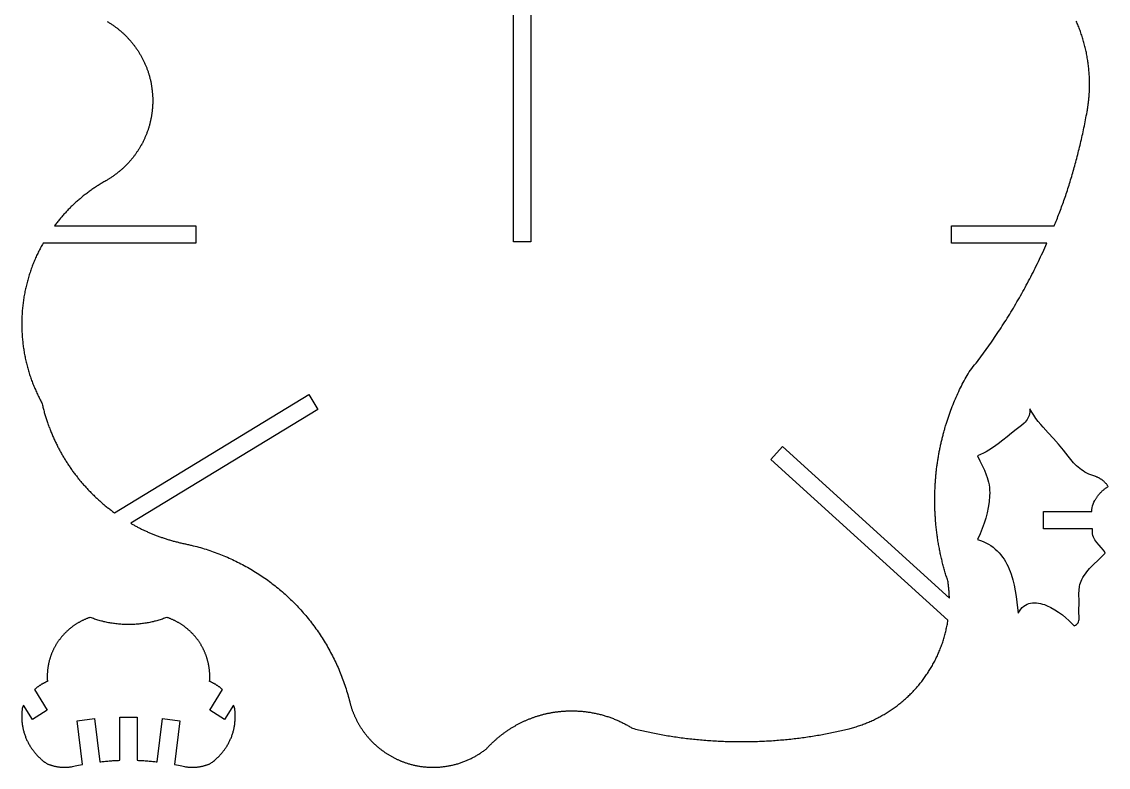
# Model space of a CAD drawing. Extents: x 205 to 567, y 321 to 897.
# Drawn here: x 205.3 to 396.4, y 321.4 to 452.6 of the extents above; entities that cross this region are included whole.
import ezdxf

# ---------------------------------------------------------------- set-up
doc = ezdxf.new("R2010")
doc.units = 0
doc.layers.add('Default_Layer', color=1, linetype='CONTINUOUS')

msp = doc.modelspace()

# ---------------------------------------------------------------- linework, layer by layer
at = {"layer": 'Default_Layer'}
for points in [[(294.84, 501.14), (294.84, 413.89), (291.77, 413.89), (291.77, 499.49)], [(220.33, 452.65), (220.45, 452.58), (220.57, 452.51), (220.68, 452.44), (220.8, 452.37), (220.91, 452.29), (221.03, 452.22), (221.14, 452.14), (221.25, 452.07), (221.36, 451.99), (221.47, 451.91), (221.58, 451.83), (221.69, 451.76), (221.8, 451.67), (221.91, 451.59), (222.02, 451.51), (222.12, 451.43), (222.23, 451.34), (222.33, 451.26), (222.44, 451.17), (222.54, 451.09), (222.64, 451), (222.75, 450.91), (222.85, 450.82), (222.95, 450.73), (223.05, 450.64), (223.15, 450.55), (223.25, 450.46), (223.34, 450.37), (223.44, 450.28), (223.54, 450.18), (223.63, 450.09), (223.73, 449.99), (223.82, 449.89), (223.91, 449.8), (224, 449.7), (224.09, 449.6), (224.19, 449.5), (224.27, 449.4), (224.36, 449.3), (224.45, 449.2), (224.54, 449.09), (224.62, 448.99), (224.71, 448.89), (224.79, 448.78), (224.88, 448.68), (224.96, 448.57), (225.04, 448.47), (225.12, 448.36), (225.2, 448.25), (225.28, 448.14), (225.36, 448.03), (225.44, 447.92), (225.51, 447.81), (225.59, 447.7), (225.66, 447.59), (225.74, 447.48), (225.81, 447.36), (225.88, 447.25), (225.95, 447.14), (226.02, 447.02), (226.09, 446.91), (226.16, 446.79), (226.23, 446.67), (226.29, 446.55), (226.36, 446.44), (226.42, 446.32), (226.49, 446.2), (226.55, 446.08), (226.61, 445.96), (226.67, 445.84), (226.73, 445.72), (226.79, 445.59), (226.85, 445.47), (226.9, 445.35), (226.96, 445.22), (227.01, 445.1), (227.06, 444.98), (227.12, 444.85), (227.17, 444.72), (227.22, 444.6), (227.27, 444.47), (227.32, 444.34), (227.36, 444.22), (227.41, 444.09), (227.45, 443.96), (227.5, 443.83), (227.54, 443.7), (227.58, 443.57), (227.62, 443.44), (227.66, 443.31), (227.7, 443.18), (227.74, 443.04), (227.77, 442.91), (227.81, 442.78), (227.84, 442.64), (227.88, 442.51), (227.91, 442.38), (227.94, 442.24), (227.97, 442.1), (228, 441.97), (228.03, 441.83), (228.05, 441.7), (228.08, 441.56), (228.1, 441.42), (228.12, 441.28), (228.14, 441.15), (228.17, 441.01), (228.18, 440.87), (228.2, 440.73), (228.22, 440.59), (228.23, 440.45), (228.25, 440.31), (228.26, 440.17), (228.27, 440.03), (228.29, 439.89), (228.3, 439.74), (228.3, 439.6), (228.31, 439.46), (228.32, 439.32), (228.32, 439.17), (228.33, 439.03), (228.33, 438.88), (228.33, 438.71), (228.33, 438.57), (228.33, 438.43), (228.32, 438.29), (228.32, 438.15), (228.31, 438.01), (228.31, 437.87), (228.3, 437.73), (228.29, 437.59), (228.28, 437.45), (228.27, 437.31), (228.26, 437.17), (228.24, 437.04), (228.23, 436.9), (228.21, 436.76), (228.2, 436.62), (228.18, 436.49), (228.16, 436.35), (228.14, 436.22), (228.12, 436.08), (228.09, 435.95), (228.07, 435.81), (228.05, 435.68), (228.02, 435.54), (227.99, 435.41), (227.96, 435.28), (227.93, 435.15), (227.9, 435.01), (227.87, 434.88), (227.84, 434.75), (227.81, 434.62), (227.77, 434.49), (227.74, 434.36), (227.7, 434.23), (227.66, 434.1), (227.62, 433.97), (227.58, 433.84), (227.54, 433.72), (227.5, 433.59), (227.46, 433.46), (227.41, 433.34), (227.37, 433.21), (227.32, 433.08), (227.27, 432.96), (227.23, 432.84), (227.18, 432.71), (227.13, 432.59), (227.08, 432.46), (227.02, 432.34), (226.97, 432.22), (226.92, 432.1), (226.86, 431.98), (226.81, 431.86), (226.75, 431.74), (226.69, 431.62), (226.63, 431.5), (226.57, 431.38), (226.51, 431.26), (226.45, 431.15), (226.39, 431.03), (226.32, 430.91), (226.26, 430.8), (226.19, 430.68), (226.13, 430.57), (226.06, 430.46), (225.99, 430.34), (225.92, 430.23), (225.85, 430.12), (225.78, 430.01), (225.71, 429.9), (225.64, 429.79), (225.56, 429.68), (225.49, 429.57), (225.41, 429.46), (225.34, 429.35), (225.26, 429.24), (225.18, 429.14), (225.1, 429.03), (225.03, 428.93), (224.94, 428.82), (224.86, 428.72), (224.78, 428.62), (224.7, 428.51), (224.61, 428.41), (224.53, 428.31), (224.44, 428.21), (224.36, 428.11), (224.27, 428.01), (224.18, 427.91), (224.1, 427.82), (224.01, 427.72), (223.92, 427.62), (223.82, 427.53), (223.73, 427.43), (223.64, 427.34), (223.55, 427.24), (223.45, 427.15), (223.36, 427.06), (223.26, 426.97), (223.17, 426.88), (223.07, 426.79), (222.97, 426.7), (222.87, 426.61), (222.77, 426.52), (222.67, 426.44), (222.57, 426.35), (222.47, 426.27), (222.37, 426.18), (222.27, 426.1), (222.16, 426.02), (222.06, 425.94), (221.95, 425.85), (221.85, 425.77), (221.74, 425.69), (221.63, 425.62), (221.53, 425.54), (221.42, 425.46), (221.31, 425.39), (221.2, 425.31), (221.09, 425.24), (220.98, 425.16), (220.87, 425.09), (220.75, 425.02), (220.64, 424.95), (220.53, 424.88), (220.41, 424.81), (220.3, 424.74), (220.18, 424.67), (220.07, 424.6), (219.9, 424.51), (219.73, 424.41), (219.56, 424.31), (219.4, 424.21), (219.23, 424.12), (219.07, 424.01), (218.91, 423.91), (218.75, 423.81), (218.58, 423.71), (218.42, 423.6), (218.26, 423.5), (218.11, 423.39), (217.95, 423.29), (217.79, 423.18), (217.64, 423.07), (217.48, 422.96), (217.33, 422.85), (217.17, 422.74), (217.02, 422.63), (216.87, 422.51), (216.72, 422.4), (216.57, 422.28), (216.42, 422.17), (216.27, 422.05), (216.12, 421.94), (215.98, 421.82), (215.83, 421.7), (215.68, 421.58), (215.54, 421.46), (215.4, 421.34), (215.26, 421.21), (215.11, 421.09), (214.97, 420.96), (214.83, 420.84), (214.69, 420.71), (214.56, 420.59), (214.42, 420.46), (214.28, 420.33), (214.15, 420.2), (214.01, 420.07), (213.88, 419.94), (213.75, 419.81), (213.61, 419.67), (213.48, 419.54), (213.35, 419.4), (213.22, 419.27), (213.09, 419.13), (212.97, 418.99), (212.84, 418.86), (212.71, 418.72), (212.59, 418.58), (212.46, 418.44), (212.34, 418.29), (212.22, 418.15), (212.09, 418.01), (211.97, 417.86), (211.85, 417.72), (211.73, 417.57), (211.61, 417.43), (211.5, 417.28), (211.38, 417.13), (211.26, 416.98), (211.15, 416.83), (211.03, 416.68), (235.89, 416.68), (235.89, 413.61), (209.03, 413.61), (208.92, 413.41), (208.81, 413.22), (208.71, 413.03), (208.6, 412.83), (208.5, 412.63), (208.4, 412.44), (208.29, 412.24), (208.19, 412.04), (208.1, 411.83), (208, 411.63), (207.91, 411.43), (207.81, 411.22), (207.72, 411.02), (207.63, 410.81), (207.54, 410.6), (207.45, 410.39), (207.37, 410.18), (207.28, 409.97), (207.2, 409.76), (207.12, 409.55), (207.04, 409.33), (206.96, 409.12), (206.89, 408.9), (206.81, 408.69), (206.74, 408.47), (206.67, 408.25), (206.6, 408.03), (206.53, 407.81), (206.47, 407.59), (206.4, 407.37), (206.34, 407.14), (206.28, 406.92), (206.22, 406.7), (206.16, 406.47), (206.11, 406.24), (206.05, 406.02), (206, 405.79), (205.95, 405.56), (205.9, 405.33), (205.85, 405.1), (205.81, 404.87), (205.76, 404.64), (205.72, 404.41), (205.68, 404.17), (205.65, 403.94), (205.61, 403.71), (205.58, 403.47), (205.54, 403.23), (205.51, 403), (205.48, 402.76), (205.46, 402.52), (205.43, 402.28), (205.41, 402.05), (205.39, 401.81), (205.37, 401.57), (205.35, 401.33), (205.34, 401.08), (205.33, 400.84), (205.31, 400.6), (205.31, 400.36), (205.3, 400.11), (205.29, 399.87), (205.29, 399.63), (205.29, 399.38), (205.29, 399.14), (205.29, 398.9), (205.3, 398.67), (205.3, 398.43), (205.31, 398.19), (205.32, 397.96), (205.34, 397.72), (205.35, 397.49), (205.37, 397.25), (205.38, 397.02), (205.4, 396.79), (205.43, 396.55), (205.45, 396.32), (205.47, 396.09), (205.5, 395.86), (205.53, 395.63), (205.56, 395.4), (205.59, 395.17), (205.63, 394.94), (205.66, 394.72), (205.7, 394.49), (205.74, 394.26), (205.78, 394.04), (205.82, 393.81), (205.87, 393.59), (205.91, 393.36), (205.96, 393.14), (206.01, 392.92), (206.06, 392.7), (206.11, 392.48), (206.17, 392.26), (206.23, 392.04), (206.28, 391.82), (206.34, 391.6), (206.4, 391.39), (206.47, 391.17), (206.53, 390.95), (206.6, 390.74), (206.66, 390.53), (206.73, 390.32), (206.8, 390.1), (206.88, 389.89), (206.95, 389.68), (207.02, 389.47), (207.1, 389.27), (207.18, 389.06), (207.26, 388.85), (207.34, 388.65), (207.42, 388.44), (207.51, 388.24), (207.59, 388.04), (207.68, 387.84), (207.77, 387.64), (207.86, 387.44), (207.95, 387.24), (208.04, 387.04), (208.14, 386.85), (208.23, 386.65), (208.33, 386.46), (208.43, 386.27), (208.53, 386.07), (208.63, 385.88), (208.73, 385.69), (208.84, 385.51), (208.88, 385.32), (208.92, 385.13), (208.97, 384.95), (209.01, 384.76), (209.06, 384.57), (209.11, 384.39), (209.16, 384.21), (209.21, 384.02), (209.26, 383.84), (209.31, 383.66), (209.37, 383.47), (209.42, 383.29), (209.48, 383.11), (209.53, 382.93), (209.59, 382.75), (209.65, 382.57), (209.71, 382.39), (209.77, 382.21), (209.83, 382.03), (209.89, 381.85), (209.95, 381.68), (210.02, 381.5), (210.08, 381.32), (210.15, 381.15), (210.21, 380.97), (210.28, 380.8), (210.35, 380.62), (210.42, 380.45), (210.49, 380.27), (210.56, 380.1), (210.63, 379.93), (210.71, 379.76), (210.78, 379.59), (210.85, 379.42), (210.93, 379.25), (211.01, 379.08), (211.08, 378.91), (211.16, 378.74), (211.24, 378.57), (211.32, 378.41), (211.4, 378.24), (211.49, 378.07), (211.57, 377.91), (211.65, 377.74), (211.74, 377.58), (211.82, 377.41), (211.91, 377.25), (212, 377.09), (212.09, 376.93), (212.18, 376.77), (212.27, 376.6), (212.36, 376.44), (212.45, 376.28), (212.54, 376.13), (212.63, 375.97), (212.73, 375.81), (212.82, 375.65), (212.92, 375.5), (213.02, 375.34), (213.11, 375.18), (213.21, 375.03), (213.31, 374.87), (213.41, 374.72), (213.51, 374.57), (213.62, 374.42), (213.72, 374.26), (213.82, 374.11), (213.93, 373.96), (214.03, 373.81), (214.14, 373.66), (214.24, 373.51), (214.35, 373.37), (214.46, 373.22), (214.57, 373.07), (214.68, 372.93), (214.79, 372.78), (214.9, 372.64), (215.01, 372.49), (215.13, 372.35), (215.24, 372.21), (215.36, 372.06), (215.47, 371.92), (215.59, 371.78), (215.7, 371.64), (215.82, 371.5), (215.94, 371.36), (216.06, 371.23), (216.18, 371.09), (216.3, 370.95), (216.42, 370.82), (216.55, 370.68), (216.67, 370.55), (216.79, 370.41), (216.92, 370.28), (217.04, 370.14), (217.17, 370.01), (217.3, 369.88), (217.42, 369.75), (217.55, 369.62), (217.68, 369.49), (217.81, 369.36), (217.94, 369.24), (218.07, 369.11), (218.2, 368.98), (218.34, 368.86), (218.47, 368.73), (218.6, 368.61), (218.74, 368.48), (218.87, 368.36), (219.01, 368.24), (219.15, 368.12), (219.29, 368), (219.42, 367.88), (219.56, 367.76), (219.7, 367.64), (219.84, 367.52), (219.98, 367.41), (220.13, 367.29), (220.27, 367.17), (220.41, 367.06), (220.55, 366.95), (220.7, 366.83), (220.84, 366.72), (220.99, 366.61), (221.14, 366.5), (221.28, 366.39), (221.43, 366.28), (221.58, 366.17), (255.77, 386.97), (257.36, 384.35), (224.45, 364.32), (224.58, 364.24), (224.71, 364.17), (224.84, 364.09), (224.98, 364.02), (225.11, 363.94), (225.25, 363.87), (225.38, 363.8), (225.52, 363.73), (225.65, 363.65), (225.79, 363.58), (225.93, 363.51), (226.07, 363.44), (226.2, 363.37), (226.34, 363.3), (226.48, 363.24), (226.62, 363.17), (226.77, 363.1), (226.91, 363.03), (227.05, 362.97), (227.19, 362.9), (227.34, 362.84), (227.48, 362.77), (227.63, 362.71), (227.77, 362.65), (227.92, 362.59), (228.07, 362.52), (228.22, 362.46), (228.36, 362.4), (228.51, 362.34), (228.66, 362.28), (228.81, 362.23), (228.96, 362.17), (229.12, 362.11), (229.27, 362.05), (229.42, 362), (229.57, 361.94), (229.73, 361.89), (229.88, 361.83), (230.04, 361.78), (230.19, 361.73), (230.35, 361.68), (230.51, 361.62), (230.67, 361.57), (230.82, 361.52), (230.98, 361.47), (231.14, 361.42), (231.3, 361.38), (231.47, 361.33), (231.63, 361.28), (231.79, 361.24), (231.95, 361.19), (232.12, 361.15), (232.28, 361.1), (232.44, 361.06), (232.61, 361.02), (232.78, 360.98), (232.94, 360.93), (233.11, 360.89), (233.28, 360.85), (233.44, 360.82), (233.61, 360.78), (233.78, 360.74), (233.95, 360.7), (234.12, 360.67), (234.29, 360.63), (234.46, 360.6), (234.62, 360.56), (234.79, 360.52), (234.95, 360.48), (235.12, 360.44), (235.28, 360.4), (235.45, 360.36), (235.78, 360.28), (236.1, 360.2), (236.43, 360.11), (236.75, 360.02), (237.08, 359.92), (237.4, 359.83), (237.72, 359.73), (238.04, 359.63), (238.36, 359.52), (238.68, 359.41), (238.99, 359.3), (239.31, 359.19), (239.62, 359.08), (239.93, 358.96), (240.24, 358.84), (240.55, 358.72), (240.86, 358.59), (241.16, 358.46), (241.47, 358.33), (241.77, 358.2), (242.07, 358.06), (242.37, 357.92), (242.67, 357.78), (242.97, 357.64), (243.26, 357.49), (243.56, 357.35), (243.85, 357.19), (244.14, 357.04), (244.43, 356.89), (244.72, 356.73), (245.01, 356.57), (245.29, 356.4), (245.58, 356.24), (245.86, 356.07), (246.14, 355.9), (246.42, 355.73), (246.69, 355.55), (246.97, 355.38), (247.24, 355.2), (247.51, 355.02), (247.78, 354.83), (248.05, 354.65), (248.32, 354.46), (248.58, 354.27), (248.85, 354.07), (249.11, 353.88), (249.37, 353.68), (249.62, 353.48), (249.88, 353.28), (250.13, 353.08), (250.39, 352.87), (250.64, 352.66), (250.89, 352.45), (251.13, 352.24), (251.38, 352.03), (251.62, 351.81), (251.86, 351.59), (252.1, 351.37), (252.34, 351.15), (252.57, 350.92), (252.81, 350.69), (253.04, 350.47), (253.27, 350.24), (253.49, 350), (253.72, 349.77), (253.94, 349.53), (254.16, 349.29), (254.38, 349.05), (254.6, 348.81), (254.81, 348.56), (255.03, 348.32), (255.24, 348.07), (255.45, 347.82), (255.65, 347.57), (255.86, 347.31), (256.06, 347.06), (256.26, 346.8), (256.46, 346.54), (256.65, 346.28), (256.85, 346.02), (257.04, 345.75), (257.23, 345.49), (257.41, 345.22), (257.6, 344.95), (257.78, 344.68), (257.96, 344.4), (258.14, 344.13), (258.31, 343.85), (258.49, 343.57), (258.66, 343.29), (258.83, 343.01), (258.99, 342.73), (259.16, 342.44), (259.32, 342.16), (259.48, 341.87), (259.63, 341.58), (259.79, 341.29), (259.94, 341), (260.09, 340.7), (260.24, 340.4), (260.38, 340.11), (260.52, 339.81), (260.66, 339.51), (260.8, 339.21), (260.93, 338.9), (261.06, 338.6), (261.19, 338.29), (261.32, 337.98), (261.44, 337.68), (261.56, 337.37), (261.68, 337.05), (261.8, 336.74), (261.91, 336.43), (262.02, 336.11), (262.13, 335.79), (262.24, 335.47), (262.34, 335.15), (262.44, 334.83), (262.54, 334.51), (262.63, 334.19), (262.72, 333.86), (262.81, 333.54), (262.9, 333.21), (262.98, 332.88), (263.01, 332.76), (263.05, 332.64), (263.08, 332.53), (263.11, 332.41), (263.14, 332.29), (263.18, 332.18), (263.21, 332.06), (263.25, 331.95), (263.29, 331.83), (263.32, 331.72), (263.36, 331.6), (263.4, 331.49), (263.44, 331.38), (263.48, 331.26), (263.53, 331.15), (263.57, 331.04), (263.61, 330.93), (263.66, 330.82), (263.7, 330.71), (263.75, 330.6), (263.8, 330.49), (263.84, 330.38), (263.89, 330.27), (263.94, 330.16), (263.99, 330.05), (264.04, 329.95), (264.09, 329.84), (264.15, 329.73), (264.2, 329.63), (264.25, 329.52), (264.31, 329.42), (264.37, 329.31), (264.42, 329.21), (264.48, 329.11), (264.54, 329), (264.6, 328.9), (264.66, 328.8), (264.72, 328.7), (264.78, 328.6), (264.84, 328.5), (264.9, 328.4), (264.96, 328.3), (265.03, 328.2), (265.09, 328.1), (265.16, 328.01), (265.22, 327.91), (265.29, 327.81), (265.36, 327.72), (265.43, 327.62), (265.5, 327.53), (265.57, 327.43), (265.64, 327.34), (265.71, 327.25), (265.78, 327.16), (265.85, 327.06), (265.93, 326.97), (266, 326.88), (266.07, 326.79), (266.15, 326.7), (266.23, 326.61), (266.3, 326.53), (266.38, 326.44), (266.46, 326.35), (266.54, 326.26), (266.62, 326.18), (266.7, 326.09), (266.78, 326.01), (266.86, 325.92), (266.94, 325.84), (267.02, 325.76), (267.11, 325.68), (267.19, 325.6), (267.27, 325.51), (267.36, 325.43), (267.44, 325.36), (267.53, 325.28), (267.62, 325.2), (267.71, 325.12), (267.79, 325.04), (267.88, 324.97), (267.97, 324.89), (268.06, 324.82), (268.15, 324.74), (268.24, 324.67), (268.34, 324.6), (268.43, 324.53), (268.52, 324.45), (268.61, 324.38), (268.71, 324.31), (268.8, 324.24), (268.9, 324.18), (268.99, 324.11), (269.09, 324.04), (269.19, 323.97), (269.29, 323.91), (269.38, 323.84), (269.48, 323.78), (269.58, 323.72), (269.68, 323.65), (269.78, 323.59), (269.88, 323.53), (269.98, 323.47), (270.08, 323.41), (270.19, 323.35), (270.29, 323.29), (270.39, 323.23), (270.5, 323.18), (270.6, 323.12), (270.71, 323.07), (270.81, 323.01), (270.92, 322.96), (271.02, 322.9), (271.13, 322.85), (271.24, 322.8), (271.35, 322.75), (271.45, 322.7), (271.56, 322.65), (271.67, 322.6), (271.78, 322.56), (271.89, 322.51), (272, 322.46), (272.11, 322.42), (272.23, 322.37), (272.34, 322.33), (272.45, 322.29), (272.56, 322.25), (272.68, 322.2), (272.79, 322.16), (272.93, 322.12), (273.07, 322.07), (273.21, 322.03), (273.35, 321.98), (273.49, 321.94), (273.63, 321.9), (273.77, 321.86), (273.92, 321.82), (274.07, 321.79), (274.21, 321.75), (274.36, 321.72), (274.51, 321.69), (274.66, 321.65), (274.81, 321.62), (274.96, 321.6), (275.12, 321.57), (275.27, 321.55), (275.42, 321.52), (275.58, 321.5), (275.74, 321.48), (275.89, 321.46), (276.05, 321.44), (276.21, 321.43), (276.37, 321.41), (276.53, 321.4), (276.69, 321.39), (276.85, 321.38), (277.01, 321.37), (277.17, 321.37), (277.33, 321.36), (277.5, 321.36), (277.66, 321.36), (277.83, 321.36), (277.99, 321.36), (278.16, 321.37), (278.33, 321.37), (278.49, 321.38), (278.66, 321.39), (278.82, 321.4), (278.99, 321.42), (279.15, 321.43), (279.32, 321.45), (279.48, 321.47), (279.64, 321.49), (279.8, 321.51), (279.97, 321.53), (280.13, 321.56), (280.29, 321.59), (280.45, 321.61), (280.61, 321.65), (280.76, 321.68), (280.92, 321.71), (281.08, 321.75), (281.24, 321.78), (281.39, 321.82), (281.55, 321.86), (281.7, 321.9), (281.85, 321.95), (282.01, 321.99), (282.16, 322.04), (282.31, 322.09), (282.46, 322.14), (282.61, 322.19), (282.76, 322.24), (282.91, 322.3), (283.06, 322.35), (283.21, 322.41), (283.35, 322.47), (283.5, 322.53), (283.64, 322.59), (283.79, 322.65), (283.93, 322.72), (284.07, 322.78), (284.22, 322.85), (284.36, 322.92), (284.5, 322.99), (284.64, 323.06), (284.77, 323.13), (284.91, 323.21), (285.05, 323.28), (285.18, 323.36), (285.32, 323.44), (285.45, 323.52), (285.58, 323.6), (285.72, 323.68), (285.85, 323.76), (285.98, 323.85), (286.11, 323.94), (286.23, 324.02), (286.36, 324.11), (286.49, 324.2), (286.61, 324.29), (286.73, 324.39), (286.86, 324.48), (286.98, 324.57), (287.1, 324.67), (287.19, 324.77), (287.27, 324.86), (287.36, 324.95), (287.45, 325.05), (287.54, 325.14), (287.63, 325.23), (287.72, 325.32), (287.81, 325.42), (287.9, 325.51), (288, 325.6), (288.09, 325.69), (288.18, 325.77), (288.28, 325.86), (288.37, 325.95), (288.47, 326.04), (288.56, 326.12), (288.66, 326.21), (288.75, 326.3), (288.85, 326.38), (288.95, 326.46), (289.05, 326.55), (289.15, 326.63), (289.25, 326.71), (289.35, 326.79), (289.45, 326.87), (289.55, 326.95), (289.65, 327.03), (289.75, 327.11), (289.85, 327.19), (289.96, 327.27), (290.06, 327.35), (290.16, 327.42), (290.27, 327.5), (290.37, 327.57), (290.48, 327.65), (290.58, 327.72), (290.69, 327.79), (290.8, 327.87), (290.9, 327.94), (291.01, 328.01), (291.12, 328.08), (291.23, 328.15), (291.34, 328.22), (291.45, 328.29), (291.56, 328.36), (291.67, 328.42), (291.78, 328.49), (291.89, 328.55), (292, 328.62), (292.12, 328.68), (292.23, 328.75), (292.34, 328.81), (292.46, 328.87), (292.57, 328.93), (292.69, 328.99), (292.8, 329.05), (292.92, 329.11), (293.03, 329.17), (293.15, 329.23), (293.27, 329.29), (293.38, 329.34), (293.5, 329.4), (293.62, 329.45), (293.74, 329.51), (293.86, 329.56), (293.97, 329.61), (294.09, 329.66), (294.21, 329.72), (294.33, 329.77), (294.46, 329.82), (294.58, 329.86), (294.7, 329.91), (294.82, 329.96), (294.94, 330.01), (295.07, 330.05), (295.19, 330.1), (295.31, 330.14), (295.44, 330.18), (295.56, 330.23), (295.69, 330.27), (295.81, 330.31), (295.94, 330.35), (296.06, 330.39), (296.19, 330.43), (296.31, 330.47), (296.44, 330.5), (296.57, 330.54), (296.69, 330.57), (296.82, 330.61), (296.95, 330.64), (297.08, 330.68), (297.21, 330.71), (297.34, 330.74), (297.47, 330.77), (297.6, 330.8), (297.73, 330.83), (297.86, 330.86), (297.99, 330.88), (298.12, 330.91), (298.25, 330.93), (298.38, 330.96), (298.51, 330.98), (298.64, 331.01), (298.78, 331.03), (298.91, 331.05), (299.04, 331.07), (299.17, 331.09), (299.31, 331.11), (299.44, 331.12), (299.58, 331.14), (299.71, 331.16), (299.85, 331.17), (299.98, 331.19), (300.11, 331.2), (300.25, 331.21), (300.39, 331.22), (300.52, 331.23), (300.66, 331.24), (300.79, 331.25), (300.93, 331.26), (301.07, 331.27), (301.21, 331.27), (301.34, 331.28), (301.48, 331.28), (301.62, 331.28), (301.76, 331.29), (301.89, 331.29), (302.03, 331.29), (302.22, 331.29), (302.4, 331.29), (302.59, 331.28), (302.77, 331.28), (302.96, 331.27), (303.14, 331.26), (303.32, 331.25), (303.5, 331.24), (303.69, 331.22), (303.87, 331.21), (304.05, 331.19), (304.23, 331.17), (304.41, 331.15), (304.59, 331.13), (304.77, 331.11), (304.94, 331.08), (305.12, 331.05), (305.3, 331.03), (305.48, 331), (305.65, 330.97), (305.83, 330.93), (306, 330.9), (306.18, 330.86), (306.35, 330.83), (306.53, 330.79), (306.7, 330.75), (306.87, 330.71), (307.04, 330.66), (307.21, 330.62), (307.38, 330.57), (307.55, 330.53), (307.72, 330.48), (307.89, 330.43), (308.06, 330.38), (308.22, 330.32), (308.39, 330.27), (308.55, 330.21), (308.72, 330.16), (308.88, 330.1), (309.05, 330.04), (309.21, 329.98), (309.37, 329.92), (309.53, 329.85), (309.69, 329.79), (309.85, 329.72), (310.01, 329.65), (310.17, 329.59), (310.32, 329.52), (310.48, 329.44), (310.63, 329.37), (310.79, 329.3), (310.94, 329.22), (311.09, 329.15), (311.25, 329.07), (311.4, 328.99), (311.55, 328.91), (311.7, 328.83), (311.84, 328.75), (311.99, 328.66), (312.14, 328.58), (312.28, 328.49), (312.43, 328.4), (312.57, 328.32), (312.71, 328.23), (312.98, 328.16), (313.26, 328.09), (313.53, 328.02), (313.8, 327.95), (314.08, 327.89), (314.36, 327.82), (314.64, 327.76), (314.91, 327.7), (315.2, 327.63), (315.48, 327.57), (315.76, 327.51), (316.04, 327.45), (316.33, 327.4), (316.61, 327.34), (316.9, 327.28), (317.19, 327.23), (317.48, 327.17), (317.77, 327.12), (318.06, 327.07), (318.35, 327.02), (318.64, 326.97), (318.94, 326.92), (319.23, 326.87), (319.53, 326.82), (319.82, 326.78), (320.12, 326.73), (320.42, 326.69), (320.72, 326.65), (321.02, 326.61), (321.32, 326.56), (321.62, 326.53), (321.92, 326.49), (322.23, 326.45), (322.53, 326.41), (322.83, 326.38), (323.14, 326.35), (323.45, 326.31), (323.75, 326.28), (324.06, 326.25), (324.37, 326.22), (324.68, 326.19), (324.99, 326.17), (325.3, 326.14), (325.61, 326.12), (325.92, 326.09), (326.23, 326.07), (326.54, 326.05), (326.86, 326.03), (327.17, 326.01), (327.48, 325.99), (327.8, 325.98), (328.11, 325.96), (328.43, 325.95), (328.74, 325.93), (329.06, 325.92), (329.38, 325.91), (329.69, 325.9), (330.01, 325.89), (330.33, 325.89), (330.65, 325.88), (330.97, 325.88), (331.28, 325.87), (331.6, 325.87), (331.92, 325.87), (332.24, 325.87), (332.55, 325.87), (332.87, 325.88), (333.18, 325.88), (333.49, 325.89), (333.8, 325.89), (334.12, 325.9), (334.43, 325.91), (334.74, 325.92), (335.05, 325.93), (335.36, 325.94), (335.67, 325.96), (335.98, 325.97), (336.29, 325.99), (336.6, 326), (336.91, 326.02), (337.21, 326.04), (337.52, 326.06), (337.83, 326.08), (338.13, 326.11), (338.44, 326.13), (338.74, 326.16), (339.05, 326.18), (339.35, 326.21), (339.66, 326.24), (339.96, 326.27), (340.26, 326.3), (340.56, 326.33), (340.86, 326.36), (341.16, 326.4), (341.46, 326.43), (341.76, 326.47), (342.05, 326.5), (342.35, 326.54), (342.65, 326.58), (342.94, 326.62), (343.24, 326.66), (343.53, 326.7), (343.82, 326.75), (344.11, 326.79), (344.4, 326.84), (344.69, 326.88), (344.98, 326.93), (345.27, 326.98), (345.56, 327.03), (345.84, 327.08), (346.13, 327.13), (346.41, 327.18), (346.7, 327.24), (346.98, 327.29), (347.26, 327.34), (347.54, 327.4), (347.82, 327.46), (348.1, 327.52), (348.37, 327.57), (348.65, 327.63), (348.93, 327.7), (349.2, 327.76), (349.47, 327.82), (349.74, 327.88), (350.01, 327.95), (350.28, 328.01), (350.55, 328.08), (350.82, 328.15), (351.03, 328.2), (351.24, 328.26), (351.45, 328.32), (351.66, 328.38), (351.87, 328.44), (352.08, 328.5), (352.29, 328.57), (352.49, 328.64), (352.7, 328.7), (352.91, 328.78), (353.11, 328.85), (353.31, 328.92), (353.52, 329), (353.72, 329.08), (353.92, 329.16), (354.12, 329.24), (354.31, 329.32), (354.51, 329.41), (354.71, 329.49), (354.9, 329.58), (355.1, 329.67), (355.29, 329.76), (355.49, 329.86), (355.68, 329.95), (355.87, 330.05), (356.06, 330.15), (356.24, 330.25), (356.43, 330.35), (356.62, 330.45), (356.8, 330.56), (356.99, 330.67), (357.17, 330.77), (357.35, 330.88), (357.53, 331), (357.71, 331.11), (357.89, 331.22), (358.07, 331.34), (358.25, 331.46), (358.42, 331.58), (358.59, 331.7), (358.77, 331.82), (358.94, 331.94), (359.11, 332.07), (359.28, 332.2), (359.45, 332.32), (359.61, 332.45), (359.78, 332.59), (359.94, 332.72), (360.1, 332.85), (360.27, 332.99), (360.43, 333.12), (360.59, 333.26), (360.74, 333.4), (360.9, 333.54), (361.06, 333.69), (361.21, 333.83), (361.36, 333.98), (361.51, 334.12), (361.66, 334.27), (361.81, 334.42), (361.96, 334.57), (362.1, 334.72), (362.25, 334.88), (362.39, 335.03), (362.53, 335.19), (362.67, 335.34), (362.81, 335.5), (362.95, 335.66), (363.09, 335.82), (363.22, 335.99), (363.35, 336.15), (363.48, 336.31), (363.61, 336.48), (363.74, 336.65), (363.87, 336.82), (364, 336.99), (364.12, 337.16), (364.24, 337.33), (364.36, 337.5), (364.48, 337.68), (364.6, 337.85), (364.72, 338.03), (364.83, 338.21), (364.94, 338.39), (365.06, 338.57), (365.17, 338.75), (365.27, 338.93), (365.38, 339.11), (365.49, 339.3), (365.59, 339.48), (365.69, 339.67), (365.79, 339.86), (365.89, 340.04), (365.99, 340.23), (366.08, 340.42), (366.18, 340.62), (366.27, 340.81), (366.36, 341), (366.45, 341.2), (366.53, 341.39), (366.62, 341.59), (366.7, 341.79), (366.78, 341.98), (366.86, 342.18), (366.94, 342.38), (367.02, 342.59), (367.09, 342.79), (367.17, 342.99), (367.24, 343.19), (367.3, 343.4), (367.37, 343.61), (367.44, 343.81), (367.5, 344.02), (367.56, 344.23), (367.62, 344.44), (367.68, 344.65), (367.74, 344.86), (367.79, 345.07), (367.84, 345.28), (367.89, 345.49), (367.94, 345.71), (367.99, 345.92), (368.03, 346.14), (368.08, 346.35), (368.12, 346.57), (368.15, 346.79), (368.19, 347.01), (368.23, 347.23), (337.05, 375.54), (339.12, 377.81), (368.48, 351.15), (368.47, 351.35), (368.46, 351.56), (368.46, 351.76), (368.45, 351.96), (368.43, 352.16), (368.42, 352.36), (368.41, 352.55), (368.39, 352.75), (368.37, 352.94), (368.35, 353.13), (368.33, 353.31), (368.31, 353.5), (368.29, 353.68), (368.26, 353.85), (368.24, 354.03), (368.21, 354.2), (368.14, 354.4), (368.07, 354.6), (368.01, 354.8), (367.94, 355), (367.88, 355.2), (367.81, 355.41), (367.75, 355.61), (367.69, 355.82), (367.63, 356.03), (367.57, 356.23), (367.51, 356.44), (367.45, 356.65), (367.4, 356.86), (367.34, 357.07), (367.29, 357.29), (367.23, 357.5), (367.18, 357.71), (367.13, 357.93), (367.08, 358.14), (367.03, 358.36), (366.98, 358.57), (366.93, 358.79), (366.88, 359.01), (366.84, 359.23), (366.79, 359.44), (366.75, 359.66), (366.71, 359.89), (366.67, 360.11), (366.62, 360.33), (366.58, 360.55), (366.55, 360.77), (366.51, 361), (366.47, 361.22), (366.44, 361.45), (366.4, 361.67), (366.37, 361.9), (366.34, 362.13), (366.31, 362.35), (366.28, 362.58), (366.25, 362.81), (366.22, 363.04), (366.19, 363.27), (366.17, 363.5), (366.14, 363.73), (366.12, 363.96), (366.1, 364.19), (366.08, 364.42), (366.06, 364.66), (366.04, 364.89), (366.02, 365.12), (366.01, 365.36), (365.99, 365.59), (365.98, 365.83), (365.97, 366.06), (365.95, 366.3), (365.94, 366.53), (365.93, 366.77), (365.93, 367), (365.92, 367.24), (365.91, 367.48), (365.91, 367.72), (365.91, 367.95), (365.91, 368.19), (365.9, 368.43), (365.9, 368.63), (365.91, 368.82), (365.91, 369.01), (365.91, 369.21), (365.91, 369.4), (365.92, 369.59), (365.92, 369.79), (365.93, 369.98), (365.94, 370.17), (365.95, 370.36), (365.95, 370.56), (365.96, 370.75), (365.97, 370.94), (365.98, 371.13), (366, 371.32), (366.01, 371.51), (366.02, 371.71), (366.04, 371.9), (366.05, 372.09), (366.07, 372.28), (366.08, 372.47), (366.1, 372.66), (366.12, 372.85), (366.14, 373.04), (366.16, 373.22), (366.18, 373.41), (366.2, 373.6), (366.22, 373.79), (366.24, 373.98), (366.26, 374.17), (366.29, 374.35), (366.31, 374.54), (366.34, 374.73), (366.37, 374.91), (366.39, 375.1), (366.42, 375.29), (366.45, 375.47), (366.48, 375.66), (366.51, 375.84), (366.54, 376.03), (366.57, 376.21), (366.6, 376.4), (366.64, 376.58), (366.67, 376.77), (366.7, 376.95), (366.74, 377.13), (366.78, 377.32), (366.81, 377.5), (366.85, 377.68), (366.89, 377.86), (366.93, 378.05), (366.97, 378.23), (367.01, 378.41), (367.05, 378.59), (367.09, 378.77), (367.13, 378.95), (367.18, 379.13), (367.22, 379.31), (367.26, 379.49), (367.31, 379.67), (367.36, 379.85), (367.4, 380.03), (367.45, 380.2), (367.5, 380.38), (367.55, 380.56), (367.6, 380.74), (367.65, 380.91), (367.7, 381.09), (367.75, 381.26), (367.8, 381.44), (367.85, 381.62), (367.91, 381.79), (367.96, 381.96), (368.02, 382.14), (368.07, 382.31), (368.13, 382.49), (368.24, 382.83), (368.36, 383.18), (368.48, 383.52), (368.6, 383.86), (368.73, 384.2), (368.86, 384.54), (368.99, 384.88), (369.12, 385.21), (369.25, 385.55), (369.39, 385.88), (369.53, 386.21), (369.68, 386.54), (369.82, 386.86), (369.97, 387.19), (370.12, 387.51), (370.27, 387.84), (370.43, 388.16), (370.59, 388.47), (370.75, 388.79), (370.91, 389.11), (371.07, 389.42), (371.24, 389.73), (371.41, 390.04), (371.58, 390.35), (371.76, 390.65), (371.93, 390.96), (372.18, 391.27), (372.43, 391.58), (372.67, 391.89), (372.91, 392.2), (373.16, 392.51), (373.4, 392.82), (373.64, 393.14), (373.88, 393.46), (374.11, 393.78), (374.35, 394.1), (374.59, 394.42), (374.82, 394.74), (375.06, 395.06), (375.29, 395.39), (375.52, 395.72), (375.75, 396.05), (375.98, 396.38), (376.21, 396.71), (376.44, 397.04), (376.67, 397.37), (376.89, 397.71), (377.12, 398.05), (377.34, 398.38), (377.57, 398.72), (377.79, 399.07), (378.01, 399.41), (378.23, 399.75), (378.45, 400.1), (378.67, 400.45), (378.88, 400.8), (379.1, 401.15), (379.31, 401.5), (379.53, 401.85), (379.74, 402.21), (379.95, 402.56), (380.16, 402.92), (380.37, 403.28), (380.58, 403.64), (380.79, 404.01), (380.99, 404.37), (381.2, 404.74), (381.4, 405.1), (381.61, 405.47), (381.81, 405.84), (382.01, 406.22), (382.21, 406.59), (382.41, 406.97), (382.61, 407.34), (382.8, 407.72), (383, 408.1), (383.19, 408.48), (383.39, 408.87), (383.58, 409.25), (383.77, 409.64), (383.96, 410.03), (384.15, 410.42), (384.34, 410.81), (384.53, 411.21), (384.71, 411.6), (384.9, 412), (385.08, 412.4), (385.27, 412.8), (385.45, 413.2), (385.63, 413.61), (368.83, 413.61), (368.83, 416.68), (368.83, 416.68), (386.92, 416.68), (387.03, 416.95), (387.15, 417.22), (387.26, 417.49), (387.37, 417.76), (387.47, 418.04), (387.58, 418.32), (387.69, 418.59), (387.8, 418.87), (387.9, 419.15), (388.01, 419.44), (388.12, 419.72), (388.22, 420), (388.33, 420.29), (388.43, 420.58), (388.53, 420.87), (388.63, 421.16), (388.74, 421.45), (388.84, 421.74), (388.94, 422.04), (389.04, 422.34), (389.14, 422.63), (389.23, 422.93), (389.33, 423.23), (389.43, 423.54), (389.53, 423.84), (389.62, 424.14), (389.72, 424.45), (389.81, 424.76), (389.9, 425.07), (390, 425.38), (390.09, 425.69), (390.18, 426), (390.27, 426.32), (390.36, 426.63), (390.45, 426.95), (390.54, 427.27), (390.63, 427.59), (390.71, 427.91), (390.8, 428.23), (390.89, 428.56), (390.97, 428.88), (391.05, 429.21), (391.14, 429.54), (391.22, 429.87), (391.3, 430.2), (391.38, 430.53), (391.46, 430.87), (391.54, 431.2), (391.62, 431.54), (391.7, 431.88), (391.77, 432.22), (391.85, 432.56), (391.93, 432.9), (392, 433.24), (392.07, 433.59), (392.15, 433.93), (392.22, 434.28), (392.29, 434.63), (392.36, 434.98), (392.43, 435.33), (392.5, 435.68), (392.56, 436.03), (392.63, 436.39), (392.7, 436.74), (392.72, 436.88), (392.75, 437.02), (392.77, 437.16), (392.79, 437.3), (392.82, 437.45), (392.84, 437.59), (392.86, 437.74), (392.88, 437.88), (392.9, 438.03), (392.92, 438.18), (392.94, 438.33), (392.96, 438.48), (392.97, 438.63), (392.99, 438.78), (393, 438.93), (393.02, 439.09), (393.03, 439.24), (393.04, 439.4), (393.06, 439.55), (393.07, 439.71), (393.08, 439.87), (393.09, 440.03), (393.1, 440.18), (393.1, 440.34), (393.11, 440.5), (393.12, 440.66), (393.12, 440.82), (393.13, 440.98), (393.13, 441.14), (393.13, 441.3), (393.13, 441.47), (393.13, 441.63), (393.13, 441.86), (393.13, 442.1), (393.12, 442.34), (393.12, 442.57), (393.11, 442.81), (393.1, 443.04), (393.08, 443.27), (393.07, 443.51), (393.05, 443.74), (393.03, 443.97), (393.01, 444.21), (392.99, 444.44), (392.97, 444.67), (392.94, 444.9), (392.91, 445.13), (392.88, 445.36), (392.85, 445.58), (392.82, 445.81), (392.78, 446.04), (392.74, 446.27), (392.7, 446.49), (392.66, 446.72), (392.62, 446.94), (392.57, 447.17), (392.53, 447.39), (392.48, 447.61), (392.43, 447.83), (392.38, 448.05), (392.32, 448.28), (392.27, 448.5), (392.21, 448.71), (392.15, 448.93), (392.09, 449.15), (392.03, 449.37), (391.96, 449.58), (391.9, 449.8), (391.83, 450.02), (391.76, 450.23), (391.69, 450.44), (391.62, 450.66), (391.54, 450.87), (391.46, 451.08), (391.39, 451.29), (391.31, 451.5), (391.23, 451.71), (391.14, 451.91), (391.06, 452.12), (390.97, 452.33), (390.88, 452.53), (390.79, 452.74)]]:
    msp.add_lwpolyline(points, dxfattribs=at)
for points in [[(394.07, 372.61), (393.71, 372.71), (393.35, 372.84), (393, 372.98), (392.66, 373.15), (392.33, 373.33), (392.02, 373.52), (391.71, 373.73), (391.41, 373.95), (390.84, 374.44), (390.31, 374.97), (389.82, 375.54), (389.38, 376.14), (388.98, 376.68), (388.57, 377.2), (387.7, 378.22), (386.79, 379.22), (385.88, 380.21), (384.97, 381.21), (384.54, 381.72), (384.12, 382.24), (383.71, 382.78), (383.32, 383.33), (382.96, 383.9), (382.63, 384.49), (382.65, 384.16), (382.63, 383.85), (382.59, 383.56), (382.52, 383.29), (382.42, 383.03), (382.29, 382.79), (382.15, 382.56), (381.98, 382.34), (381.8, 382.13), (381.61, 381.93), (381.18, 381.54), (380.71, 381.18), (380.24, 380.82), (379.43, 380.18), (378.65, 379.55), (377.87, 378.93), (377.08, 378.32), (376.26, 377.73), (375.4, 377.17), (374.94, 376.9), (374.46, 376.65), (373.97, 376.4), (373.45, 376.17), (373.85, 375.3), (374.25, 374.47), (374.63, 373.65), (374.97, 372.82), (375.12, 372.4), (375.25, 371.98), (375.36, 371.54), (375.45, 371.09), (375.52, 370.63), (375.56, 370.15), (375.57, 369.65), (375.55, 369.13), (375.46, 368.07), (375.32, 367.08), (375.13, 366.14), (374.9, 365.23), (374.62, 364.33), (374.27, 363.41), (373.87, 362.45), (373.41, 361.44), (373.93, 361.28), (374.44, 361.09), (374.91, 360.88), (375.36, 360.64), (375.78, 360.38), (376.18, 360.09), (376.55, 359.78), (376.91, 359.46), (377.24, 359.11), (377.54, 358.75), (377.83, 358.37), (378.1, 357.97), (378.35, 357.56), (378.58, 357.14), (378.79, 356.7), (378.99, 356.26), (379.17, 355.8), (379.33, 355.33), (379.63, 354.38), (379.87, 353.4), (380.07, 352.41), (380.23, 351.41), (380.36, 350.42), (380.57, 348.48), (380.79, 348.86), (381.02, 349.19), (381.28, 349.47), (381.55, 349.71), (381.84, 349.91), (382.14, 350.07), (382.45, 350.19), (382.77, 350.27), (383.1, 350.32), (383.44, 350.33), (383.79, 350.32), (384.14, 350.27), (384.5, 350.2), (384.86, 350.1), (385.22, 349.99), (385.58, 349.84), (386.3, 349.51), (387.01, 349.1), (387.7, 348.66), (388.35, 348.18), (388.96, 347.68), (389.51, 347.18), (390, 346.69), (390.42, 346.24), (390.65, 346.35), (390.84, 346.49), (390.99, 346.64), (391.11, 346.81), (391.19, 346.99), (391.25, 347.17), (391.29, 347.37), (391.3, 347.58), (391.3, 348.01), (391.26, 348.45), (391.24, 348.89), (391.24, 349.32), (391.28, 349.96), (391.28, 350.61), (391.26, 351.91), (391.29, 352.56), (391.37, 353.2), (391.44, 353.51), (391.52, 353.83), (391.64, 354.13), (391.77, 354.43), (391.97, 354.78), (392.18, 355.12), (392.4, 355.44), (392.64, 355.75), (393.14, 356.34), (393.68, 356.89), (394.8, 357.97), (395.37, 358.51), (395.91, 359.07), (395.75, 359.32), (395.57, 359.56), (395.19, 360.02), (394.8, 360.47), (394.42, 360.92), (394.08, 361.39), (393.94, 361.64), (393.82, 361.89), (393.73, 362.15), (393.67, 362.43), (393.64, 362.73), (393.65, 363.04), (393.67, 363.32), (385.06, 363.32), (385.06, 366.4), (393.52, 366.4), (393.52, 366.41), (393.54, 366.74), (393.58, 367.06), (393.65, 367.38), (393.75, 367.69), (393.89, 368.01), (394.06, 368.32), (394.11, 368.42), (394.17, 368.51), (394.22, 368.61), (394.28, 368.7), (394.34, 368.79), (394.4, 368.88), (394.46, 368.97), (394.52, 369.06), (394.59, 369.15), (394.65, 369.23), (394.72, 369.32), (394.79, 369.4), (394.86, 369.48), (394.93, 369.56), (395, 369.64), (395.07, 369.72), (395.15, 369.8), (395.23, 369.87), (395.3, 369.95), (395.38, 370.02), (395.46, 370.09), (395.54, 370.16), (395.63, 370.23), (395.71, 370.3), (395.8, 370.36), (395.88, 370.43), (395.97, 370.49), (396.06, 370.55), (396.15, 370.61), (396.24, 370.67), (396.33, 370.73), (396.43, 370.78), (396.38, 370.86), (396.32, 370.94), (396.26, 371.02), (396.21, 371.09), (396.15, 371.16), (396.09, 371.23), (396.02, 371.3), (395.96, 371.37), (395.9, 371.44), (395.83, 371.51), (395.76, 371.57), (395.69, 371.64), (395.62, 371.7), (395.55, 371.76), (395.48, 371.82), (395.41, 371.88), (395.33, 371.94), (395.26, 371.99), (395.18, 372.05), (395.1, 372.1), (395.02, 372.15), (394.94, 372.2), (394.86, 372.25), (394.78, 372.29), (394.69, 372.34), (394.61, 372.38), (394.52, 372.42), (394.43, 372.46), (394.35, 372.5), (394.26, 372.54), (394.17, 372.57), (394.07, 372.61)], [(207.52, 335.02), (209.77, 331.4), (207.17, 329.78), (205.59, 332.29), (205.57, 332.25), (205.55, 332.2), (205.53, 332.14), (205.5, 332.08), (205.48, 332.01), (205.45, 331.94), (205.42, 331.86), (205.39, 331.78), (205.38, 331.69), (205.37, 331.61), (205.36, 331.52), (205.35, 331.43), (205.34, 331.34), (205.33, 331.25), (205.32, 331.16), (205.31, 331.07), (205.31, 330.98), (205.3, 330.88), (205.3, 330.79), (205.29, 330.69), (205.29, 330.59), (205.29, 330.5), (205.29, 330.4), (205.28, 330.3), (205.29, 330.14), (205.29, 329.98), (205.3, 329.82), (205.3, 329.66), (205.32, 329.51), (205.33, 329.35), (205.35, 329.19), (205.36, 329.04), (205.39, 328.88), (205.41, 328.73), (205.43, 328.57), (205.46, 328.42), (205.49, 328.27), (205.52, 328.11), (205.56, 327.96), (205.6, 327.81), (205.64, 327.67), (205.68, 327.52), (205.72, 327.37), (205.77, 327.22), (205.82, 327.08), (205.87, 326.94), (205.92, 326.79), (205.97, 326.65), (206.03, 326.51), (206.09, 326.37), (206.15, 326.23), (206.21, 326.09), (206.28, 325.96), (206.34, 325.82), (206.41, 325.69), (206.48, 325.55), (206.56, 325.42), (206.63, 325.29), (206.71, 325.16), (206.79, 325.03), (206.87, 324.9), (206.95, 324.78), (207.03, 324.65), (207.12, 324.53), (207.21, 324.41), (207.3, 324.29), (207.39, 324.17), (207.48, 324.05), (207.58, 323.93), (207.67, 323.82), (207.77, 323.7), (207.87, 323.59), (207.97, 323.48), (208.08, 323.37), (208.18, 323.26), (208.29, 323.16), (208.4, 323.05), (208.51, 322.95), (208.62, 322.85), (208.73, 322.75), (208.85, 322.65), (208.96, 322.55), (209.08, 322.46), (209.2, 322.37), (209.32, 322.27), (209.44, 322.18), (209.56, 322.1), (209.69, 322.01), (209.78, 321.97), (209.86, 321.93), (209.95, 321.9), (210.04, 321.86), (210.13, 321.83), (210.22, 321.8), (210.32, 321.76), (210.41, 321.73), (210.5, 321.7), (210.6, 321.67), (210.69, 321.65), (210.79, 321.62), (210.89, 321.59), (210.98, 321.57), (211.08, 321.55), (211.18, 321.53), (211.28, 321.51), (211.38, 321.49), (211.48, 321.47), (211.58, 321.45), (211.68, 321.44), (211.79, 321.42), (211.89, 321.41), (211.99, 321.4), (212.09, 321.39), (212.2, 321.38), (212.3, 321.37), (212.41, 321.37), (212.51, 321.36), (212.62, 321.36), (212.72, 321.35), (212.83, 321.35), (212.97, 321.36), (213.1, 321.36), (213.23, 321.36), (213.36, 321.37), (213.49, 321.38), (213.61, 321.39), (213.73, 321.41), (213.85, 321.42), (213.93, 321.44), (214.02, 321.46), (214.21, 321.51), (214.44, 321.56), (214.7, 321.62), (214.98, 321.68), (215.29, 321.74), (215.63, 321.8), (215.99, 321.87), (215.06, 329.55), (218.11, 329.92), (219.03, 322.32), (219.22, 322.34), (219.41, 322.36), (219.61, 322.38), (219.81, 322.4), (220.02, 322.42), (220.23, 322.44), (220.44, 322.46), (220.66, 322.48), (220.89, 322.49), (221.11, 322.51), (221.34, 322.52), (221.57, 322.53), (221.81, 322.55), (222.05, 322.56), (222.29, 322.57), (222.53, 322.58), (222.53, 330.19), (225.6, 330.19), (225.6, 322.58), (225.85, 322.57), (226.09, 322.56), (226.32, 322.55), (226.56, 322.53), (226.79, 322.52), (227.02, 322.51), (227.25, 322.49), (227.47, 322.48), (227.69, 322.46), (227.91, 322.44), (228.12, 322.42), (228.32, 322.4), (228.53, 322.38), (228.72, 322.36), (228.92, 322.34), (229.1, 322.32), (230.03, 329.92), (233.08, 329.55), (232.14, 321.87), (232.51, 321.8), (232.85, 321.74), (233.16, 321.68), (233.44, 321.62), (233.69, 321.56), (233.92, 321.51), (234.12, 321.46), (234.2, 321.44), (234.29, 321.42), (234.4, 321.41), (234.52, 321.39), (234.65, 321.38), (234.77, 321.37), (234.9, 321.36), (235.04, 321.36), (235.17, 321.36), (235.3, 321.35), (235.41, 321.35), (235.51, 321.36), (235.62, 321.36), (235.73, 321.37), (235.83, 321.37), (235.94, 321.38), (236.04, 321.39), (236.14, 321.4), (236.25, 321.41), (236.35, 321.42), (236.45, 321.44), (236.55, 321.45), (236.65, 321.47), (236.75, 321.49), (236.85, 321.51), (236.95, 321.53), (237.05, 321.55), (237.15, 321.57), (237.25, 321.59), (237.34, 321.62), (237.44, 321.65), (237.54, 321.67), (237.63, 321.7), (237.72, 321.73), (237.82, 321.76), (237.91, 321.8), (238, 321.83), (238.09, 321.86), (238.18, 321.9), (238.27, 321.93), (238.36, 321.97), (238.45, 322.01), (238.57, 322.1), (238.69, 322.18), (238.82, 322.27), (238.94, 322.37), (239.05, 322.46), (239.17, 322.55), (239.29, 322.65), (239.4, 322.75), (239.51, 322.85), (239.63, 322.95), (239.74, 323.05), (239.84, 323.16), (239.95, 323.26), (240.06, 323.37), (240.16, 323.48), (240.26, 323.59), (240.36, 323.7), (240.46, 323.82), (240.56, 323.93), (240.65, 324.05), (240.74, 324.17), (240.84, 324.29), (240.93, 324.41), (241.01, 324.53), (241.1, 324.65), (241.18, 324.78), (241.27, 324.9), (241.35, 325.03), (241.43, 325.16), (241.5, 325.29), (241.58, 325.42), (241.65, 325.55), (241.72, 325.69), (241.79, 325.82), (241.86, 325.96), (241.92, 326.09), (241.98, 326.23), (242.04, 326.37), (242.1, 326.51), (242.16, 326.65), (242.22, 326.79), (242.27, 326.94), (242.32, 327.08), (242.37, 327.22), (242.41, 327.37), (242.46, 327.52), (242.5, 327.67), (242.54, 327.81), (242.57, 327.96), (242.61, 328.11), (242.64, 328.27), (242.67, 328.42), (242.7, 328.57), (242.73, 328.73), (242.75, 328.88), (242.77, 329.04), (242.79, 329.19), (242.8, 329.35), (242.82, 329.51), (242.83, 329.66), (242.84, 329.82), (242.84, 329.98), (242.85, 330.14), (242.85, 330.3), (242.85, 330.4), (242.85, 330.5), (242.85, 330.59), (242.84, 330.69), (242.84, 330.79), (242.83, 330.88), (242.83, 330.98), (242.82, 331.07), (242.81, 331.16), (242.81, 331.25), (242.8, 331.34), (242.79, 331.43), (242.78, 331.52), (242.76, 331.61), (242.75, 331.69), (242.74, 331.78), (242.71, 331.86), (242.68, 331.94), (242.66, 332.01), (242.63, 332.08), (242.61, 332.14), (242.58, 332.2), (242.56, 332.25), (242.54, 332.29), (240.97, 329.78), (238.36, 331.4), (240.62, 335.02), (240.56, 335.07), (240.5, 335.13), (240.43, 335.18), (240.37, 335.23), (240.31, 335.29), (240.24, 335.34), (240.18, 335.39), (240.11, 335.44), (240.05, 335.49), (239.98, 335.54), (239.91, 335.59), (239.84, 335.64), (239.77, 335.69), (239.7, 335.74), (239.63, 335.78), (239.56, 335.83), (239.49, 335.88), (239.42, 335.92), (239.35, 335.96), (239.27, 336.01), (239.2, 336.05), (239.12, 336.09), (239.05, 336.13), (238.97, 336.18), (238.89, 336.22), (238.82, 336.25), (238.74, 336.29), (238.66, 336.33), (238.58, 336.37), (238.5, 336.41), (238.42, 336.44), (238.33, 336.48), (238.34, 336.57), (238.35, 336.67), (238.35, 336.78), (238.36, 336.88), (238.36, 336.99), (238.36, 337.1), (238.36, 337.21), (238.37, 337.32), (238.36, 337.43), (238.36, 337.54), (238.36, 337.66), (238.36, 337.77), (238.35, 337.88), (238.35, 337.99), (238.34, 338.11), (238.33, 338.22), (238.32, 338.33), (238.31, 338.44), (238.3, 338.55), (238.28, 338.66), (238.27, 338.77), (238.26, 338.88), (238.24, 338.99), (238.22, 339.1), (238.2, 339.21), (238.18, 339.31), (238.16, 339.42), (238.14, 339.53), (238.12, 339.64), (238.1, 339.74), (238.07, 339.85), (238.05, 339.95), (238.02, 340.06), (237.99, 340.16), (237.96, 340.27), (237.93, 340.37), (237.9, 340.48), (237.87, 340.58), (237.84, 340.68), (237.81, 340.78), (237.77, 340.89), (237.73, 340.99), (237.7, 341.09), (237.66, 341.19), (237.62, 341.29), (237.58, 341.39), (237.54, 341.49), (237.5, 341.59), (237.46, 341.69), (237.42, 341.78), (237.37, 341.88), (237.33, 341.98), (237.28, 342.07), (237.23, 342.17), (237.19, 342.26), (237.14, 342.36), (237.09, 342.45), (237.04, 342.55), (236.99, 342.64), (236.93, 342.73), (236.88, 342.82), (236.83, 342.92), (236.77, 343.01), (236.72, 343.1), (236.66, 343.19), (236.6, 343.28), (236.54, 343.36), (236.48, 343.45), (236.42, 343.54), (236.36, 343.63), (236.3, 343.71), (236.24, 343.8), (236.18, 343.88), (236.11, 343.97), (236.05, 344.05), (235.98, 344.13), (235.91, 344.22), (235.85, 344.3), (235.78, 344.38), (235.71, 344.46), (235.64, 344.54), (235.57, 344.62), (235.5, 344.7), (235.43, 344.77), (235.36, 344.85), (235.28, 344.93), (235.21, 345), (235.13, 345.08), (235.06, 345.15), (234.98, 345.23), (234.9, 345.3), (234.83, 345.37), (234.75, 345.44), (234.67, 345.51), (234.59, 345.58), (234.51, 345.65), (234.43, 345.72), (234.35, 345.79), (234.26, 345.86), (234.18, 345.92), (234.1, 345.99), (234.01, 346.05), (233.93, 346.12), (233.84, 346.18), (233.75, 346.24), (233.67, 346.3), (233.58, 346.36), (233.49, 346.42), (233.4, 346.48), (233.31, 346.54), (233.22, 346.6), (233.13, 346.65), (233.04, 346.71), (232.95, 346.76), (232.86, 346.82), (232.76, 346.87), (232.67, 346.92), (232.58, 346.98), (232.48, 347.03), (232.38, 347.08), (232.29, 347.13), (232.19, 347.17), (232.09, 347.22), (232, 347.27), (231.9, 347.31), (231.8, 347.36), (231.7, 347.4), (231.6, 347.44), (231.5, 347.48), (231.4, 347.52), (231.3, 347.56), (231.2, 347.6), (231.09, 347.64), (230.99, 347.68), (230.89, 347.71), (230.79, 347.75), (230.6, 347.67), (230.41, 347.6), (230.22, 347.53), (230.02, 347.46), (229.83, 347.4), (229.63, 347.33), (229.43, 347.27), (229.24, 347.21), (229.03, 347.15), (228.83, 347.1), (228.63, 347.05), (228.42, 346.99), (228.21, 346.95), (228.01, 346.9), (227.8, 346.86), (227.59, 346.81), (227.37, 346.77), (227.16, 346.74), (226.95, 346.7), (226.73, 346.67), (226.51, 346.64), (226.3, 346.61), (226.08, 346.59), (225.86, 346.57), (225.64, 346.55), (225.41, 346.53), (225.19, 346.51), (224.97, 346.5), (224.74, 346.49), (224.52, 346.49), (224.29, 346.48), (224.07, 346.48), (223.84, 346.48), (223.61, 346.49), (223.39, 346.49), (223.17, 346.5), (222.94, 346.51), (222.72, 346.53), (222.5, 346.55), (222.28, 346.57), (222.06, 346.59), (221.84, 346.61), (221.62, 346.64), (221.4, 346.67), (221.19, 346.7), (220.97, 346.74), (220.76, 346.77), (220.55, 346.81), (220.34, 346.86), (220.13, 346.9), (219.92, 346.95), (219.71, 346.99), (219.51, 347.05), (219.3, 347.1), (219.1, 347.15), (218.9, 347.21), (218.7, 347.27), (218.5, 347.33), (218.3, 347.4), (218.11, 347.46), (217.92, 347.53), (217.73, 347.6), (217.54, 347.67), (217.35, 347.75), (217.24, 347.71), (217.14, 347.68), (217.04, 347.64), (216.94, 347.6), (216.83, 347.56), (216.73, 347.52), (216.63, 347.48), (216.53, 347.44), (216.43, 347.4), (216.33, 347.36), (216.23, 347.31), (216.14, 347.27), (216.04, 347.22), (215.94, 347.17), (215.85, 347.13), (215.75, 347.08), (215.65, 347.03), (215.56, 346.98), (215.46, 346.92), (215.37, 346.87), (215.28, 346.82), (215.19, 346.76), (215.09, 346.71), (215, 346.65), (214.91, 346.6), (214.82, 346.54), (214.73, 346.48), (214.64, 346.42), (214.55, 346.36), (214.47, 346.3), (214.38, 346.24), (214.29, 346.18), (214.21, 346.12), (214.12, 346.05), (214.04, 345.99), (213.95, 345.92), (213.87, 345.86), (213.79, 345.79), (213.71, 345.72), (213.62, 345.65), (213.54, 345.58), (213.46, 345.51), (213.39, 345.44), (213.31, 345.37), (213.23, 345.3), (213.15, 345.23), (213.08, 345.15), (213, 345.08), (212.93, 345), (212.85, 344.93), (212.78, 344.85), (212.71, 344.77), (212.63, 344.7), (212.56, 344.62), (212.49, 344.54), (212.42, 344.46), (212.35, 344.38), (212.29, 344.3), (212.22, 344.22), (212.15, 344.13), (212.09, 344.05), (212.02, 343.97), (211.96, 343.88), (211.89, 343.8), (211.83, 343.71), (211.77, 343.63), (211.71, 343.54), (211.65, 343.45), (211.59, 343.36), (211.53, 343.28), (211.48, 343.19), (211.42, 343.1), (211.36, 343.01), (211.31, 342.92), (211.25, 342.82), (211.2, 342.73), (211.15, 342.64), (211.1, 342.55), (211.05, 342.45), (211, 342.36), (210.95, 342.26), (210.9, 342.17), (210.85, 342.07), (210.81, 341.98), (210.76, 341.88), (210.72, 341.78), (210.68, 341.69), (210.63, 341.59), (210.59, 341.49), (210.55, 341.39), (210.51, 341.29), (210.47, 341.19), (210.44, 341.09), (210.4, 340.99), (210.36, 340.89), (210.33, 340.78), (210.3, 340.68), (210.26, 340.58), (210.23, 340.48), (210.2, 340.37), (210.17, 340.27), (210.14, 340.16), (210.11, 340.06), (210.09, 339.95), (210.06, 339.85), (210.04, 339.74), (210.01, 339.64), (209.99, 339.53), (209.97, 339.42), (209.95, 339.31), (209.93, 339.21), (209.91, 339.1), (209.89, 338.99), (209.88, 338.88), (209.86, 338.77), (209.85, 338.66), (209.84, 338.55), (209.82, 338.44), (209.81, 338.33), (209.8, 338.22), (209.8, 338.11), (209.79, 337.99), (209.78, 337.88), (209.78, 337.77), (209.77, 337.66), (209.77, 337.54), (209.77, 337.43), (209.77, 337.32), (209.77, 337.21), (209.77, 337.1), (209.77, 336.99), (209.78, 336.88), (209.78, 336.78), (209.79, 336.67), (209.79, 336.57), (209.8, 336.48), (209.72, 336.44), (209.64, 336.41), (209.56, 336.37), (209.48, 336.33), (209.4, 336.29), (209.32, 336.25), (209.24, 336.22), (209.16, 336.18), (209.09, 336.13), (209.01, 336.09), (208.94, 336.05), (208.86, 336.01), (208.79, 335.96), (208.71, 335.92), (208.64, 335.88), (208.57, 335.83), (208.5, 335.78), (208.43, 335.74), (208.36, 335.69), (208.29, 335.64), (208.22, 335.59), (208.16, 335.54), (208.09, 335.49), (208.02, 335.44), (207.96, 335.39), (207.89, 335.34), (207.83, 335.29), (207.76, 335.23), (207.7, 335.18), (207.64, 335.13), (207.58, 335.07), (207.52, 335.02)]]:
    msp.add_lwpolyline(points, close=True, dxfattribs=at)

doc.saveas('drawing.dxf')
